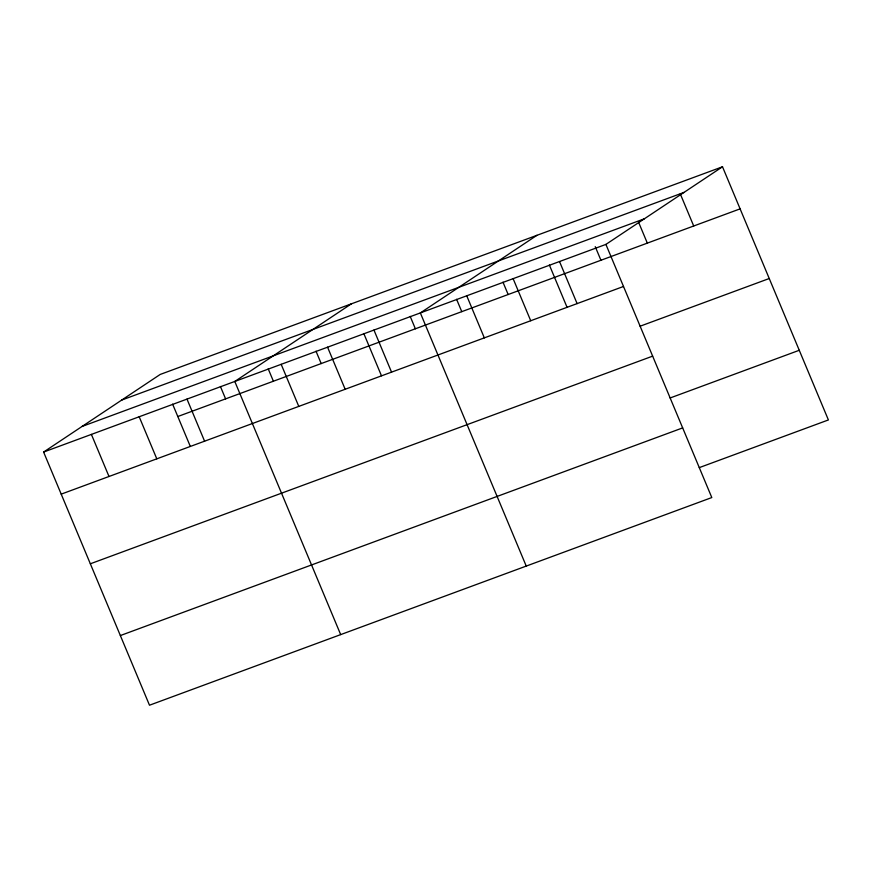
<?xml version="1.0" encoding="UTF-8"?>
<svg xmlns="http://www.w3.org/2000/svg" width="872" height="872" viewBox="0 0 872 872"><rect width="100%" height="100%" fill="white"/><g stroke="black" fill="none" stroke-linecap="round" stroke-linejoin="round"><path stroke-width="1.31" d="M722.507 166.781L605.909 244.4L711.803 497.552L149.494 705.219L43.6 452.056L160.197 374.448L722.507 166.781L828.4 419.944L699.257 467.632M351.383 303.838L234.786 381.456L340.68 634.609M536.945 235.309L420.348 312.928L526.241 566.081M121.72 400.052L684.029 192.396M82.077 426.441L644.386 218.785M43.6 452.056L605.909 244.4M177.801 416.522L740.099 208.866M61.204 494.141L623.502 286.474M640.103 326.215L769.246 278.517M90.339 563.792L652.648 356.136M670.121 397.981L799.264 350.282M120.358 635.557L682.667 427.901M680.258 193.824L693.709 226.001M638.522 222.088L647.329 243.125M595.238 246.645L600.939 260.259M559.519 261.535L577.111 303.609M549.371 265.012L567.029 307.238M513.128 278.669L530.721 320.743M502.981 282.147L508.158 294.518M466.738 295.793L484.331 337.878M456.59 299.281L461.768 311.653M410.2 316.405L415.377 328.788M373.957 330.063L391.55 372.137M363.809 333.54L381.467 375.767M327.567 347.187L345.17 389.272M316.013 351.187L321.19 363.57M281.176 364.322L298.78 406.396M268.216 368.845L273.394 381.217M220.42 386.492L225.597 398.875M186.99 399.103L204.593 441.188M172.623 404.139L190.292 446.377M139.193 416.762L156.797 458.836M91.397 434.409L109 476.483"/></g></svg>
